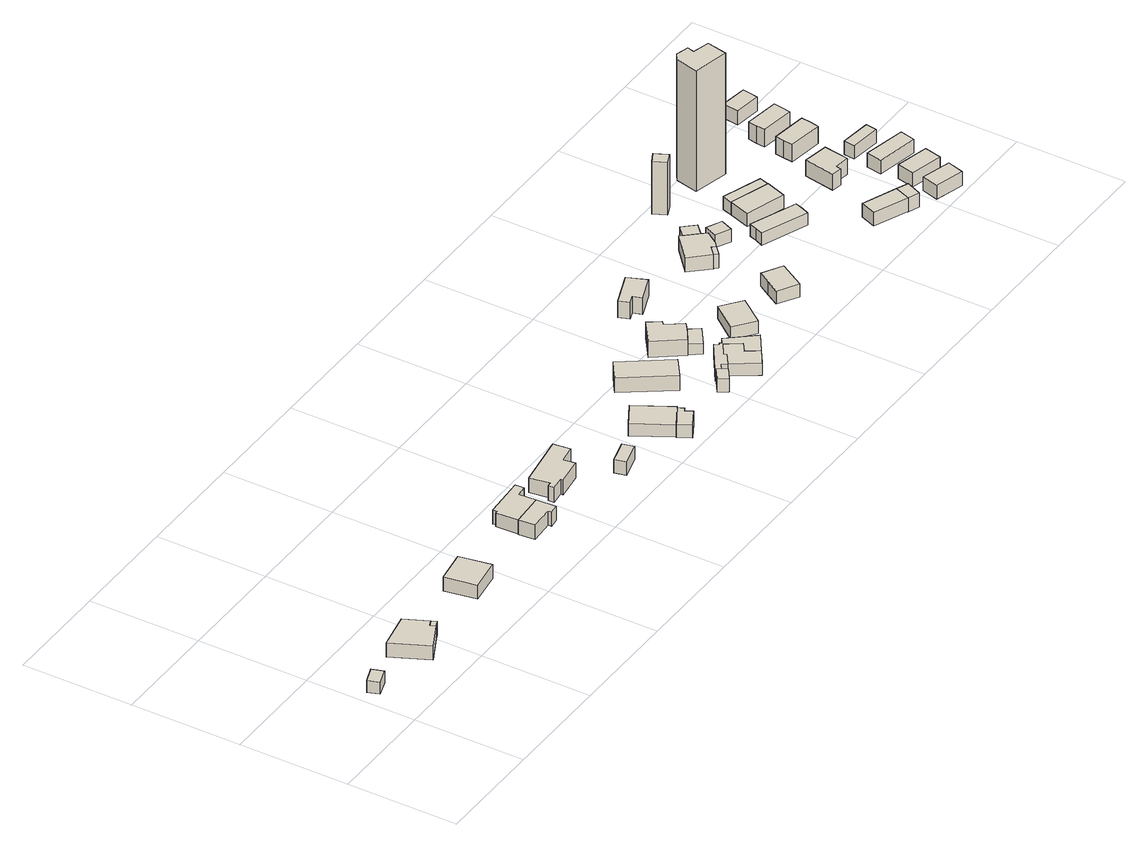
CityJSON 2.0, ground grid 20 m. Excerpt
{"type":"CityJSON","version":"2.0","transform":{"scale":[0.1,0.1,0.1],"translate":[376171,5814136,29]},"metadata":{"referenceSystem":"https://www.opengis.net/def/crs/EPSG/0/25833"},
"CityObjects":{
"building1":{"type":"Building","attributes":{"Gemeindeschluessel":"11000005","BezugspunktDach":"2200","function":"31001_1000","measuredHeight":2.22,"storeysAboveGround":1},"address":[{"country":"Germany","locality":"Berlin","thoroughfareNumber":"42 (27)","thoroughfareName":"Breitehornweg"}],"geometry":[{"type":"Solid","lod":"1","boundaries":[[[[0,1,2,3]],[[4,5,6,7]],[[4,7,3,2]],[[5,4,2,1]],[[6,5,1,0]],[[7,6,0,3]]]]}]},
"building2":{"type":"Building","attributes":{"Gemeindeschluessel":"11000005","BezugspunktDach":"2200","function":"31001_1312","measuredHeight":2.69,"storeysAboveGround":1},"address":[{"country":"Germany","locality":"Berlin","thoroughfareNumber":"42 (26)","thoroughfareName":"Breitehornweg"}],"geometry":[{"type":"Solid","lod":"1","boundaries":[[[[8,9,10,11,12,13]],[[14,15,16,17,18,19]],[[14,19,13,12]],[[15,14,12,11]],[[16,15,11,10]],[[17,16,10,9]],[[18,17,9,8]],[[19,18,8,13]]]]}]},
"building3":{"type":"Building","attributes":{"Gemeindeschluessel":"11000005","BezugspunktDach":"2200","function":"51009_1610","measuredHeight":2.64,"storeysAboveGround":0},"address":[{"country":"Germany","locality":"Berlin"}],"geometry":[{"type":"Solid","lod":"1","boundaries":[[[[9,20,11,10]],[[15,21,17,16]],[[15,16,10,11]],[[21,15,11,20]],[[17,21,20,9]],[[16,17,9,10]]]]}]},
"building4":{"type":"Building","attributes":{"Gemeindeschluessel":"11000005","BezugspunktDach":"2200","function":"31001_1312","measuredHeight":3.52,"storeysAboveGround":1},"address":[{"country":"Germany","locality":"Berlin","thoroughfareNumber":"42 (25)","thoroughfareName":"Breitehornweg"}],"geometry":[{"type":"Solid","lod":"1","boundaries":[[[[22,23,24,25,26]],[[27,28,29,30,31]],[[27,31,26,25]],[[28,27,25,24]],[[29,28,24,23]],[[30,29,23,22]],[[31,30,22,26]]]]}]},
"building5":{"type":"Building","attributes":{"Gemeindeschluessel":"11000005","BezugspunktDach":"2200","function":"51009_1610","measuredHeight":2.77,"storeysAboveGround":0},"address":[{"country":"Germany","locality":"Berlin"}],"geometry":[{"type":"Solid","lod":"1","boundaries":[[[[32,33,34,35,36,37]],[[38,39,40,41,42,43]],[[38,43,37,36]],[[39,38,36,35]],[[40,39,35,34]],[[41,40,34,33]],[[42,41,33,32]],[[43,42,32,37]]]]}]},
"building6":{"type":"Building","attributes":{"Gemeindeschluessel":"11000005","BezugspunktDach":"2200","function":"31001_1312","measuredHeight":2.7,"storeysAboveGround":1},"address":[{"country":"Germany","locality":"Berlin","thoroughfareNumber":"42 (1)","thoroughfareName":"Breitehornweg"}],"geometry":[{"type":"Solid","lod":"1","boundaries":[[[[37,36,44,45,46,47,48,49]],[[50,51,52,53,54,55,56,57]],[[50,57,49,48]],[[51,50,48,47]],[[52,51,47,46]],[[53,52,46,45]],[[54,53,45,44]],[[55,54,44,36]],[[56,55,36,37]],[[57,56,37,49]]]]}]},
"building7":{"type":"Building","attributes":{"Gemeindeschluessel":"11000005","BezugspunktDach":"2200","function":"31001_1312","measuredHeight":2.87,"storeysAboveGround":1},"address":[{"country":"Germany","locality":"Berlin","thoroughfareNumber":"42","thoroughfareName":"Breitehornweg"}],"geometry":[{"type":"Solid","lod":"1","boundaries":[[[[58,59,60,61,62,63,64,65,66,67]],[[68,69,70,71,72,73,74,75,76,77]],[[68,77,67,66]],[[69,68,66,65]],[[70,69,65,64]],[[71,70,64,63]],[[72,71,63,62]],[[73,72,62,61]],[[74,73,61,60]],[[75,74,60,59]],[[76,75,59,58]],[[77,76,58,67]]]]}]},
"building8":{"type":"Building","attributes":{"Gemeindeschluessel":"11000005","BezugspunktDach":"2200","function":"31001_1000","measuredHeight":2.55,"storeysAboveGround":1},"address":[{"country":"Germany","locality":"Berlin","thoroughfareNumber":"42 (6)","thoroughfareName":"Breitehornweg"}],"geometry":[{"type":"Solid","lod":"1","boundaries":[[[[78,79,80,81]],[[82,83,84,85]],[[82,85,81,80]],[[83,82,80,79]],[[84,83,79,78]],[[85,84,78,81]]]]}]},
"building9":{"type":"Building","attributes":{"Gemeindeschluessel":"11000005","BezugspunktDach":"2200","function":"31001_1312","measuredHeight":2.46,"storeysAboveGround":1},"address":[{"country":"Germany","locality":"Berlin","thoroughfareNumber":"38 (66)","thoroughfareName":"Breitehornweg"}],"geometry":[{"type":"Solid","lod":"1","boundaries":[[[[86,87,88,89,90]],[[91,92,93,94,95]],[[91,95,90,89]],[[92,91,89,88]],[[93,92,88,87]],[[94,93,87,86]],[[95,94,86,90]]]]}]},
"building10":{"type":"Building","attributes":{"Gemeindeschluessel":"11000005","BezugspunktDach":"2200","function":"51009_1610","measuredHeight":2.55,"storeysAboveGround":0},"address":[{"country":"Germany","locality":"Berlin"}],"geometry":[{"type":"Solid","lod":"1","boundaries":[[[[96,97,98,99,87,86]],[[100,101,102,103,104,105]],[[100,105,86,87]],[[101,100,87,99]],[[102,101,99,98]],[[103,102,98,97]],[[104,103,97,96]],[[105,104,96,86]]]]}]},
"building11":{"type":"Building","attributes":{"Gemeindeschluessel":"11000005","BezugspunktDach":"2200","function":"31001_1312","measuredHeight":3.46,"storeysAboveGround":1},"address":[{"country":"Germany","locality":"Berlin","thoroughfareNumber":"38 (64)","thoroughfareName":"Breitehornweg"}],"geometry":[{"type":"Solid","lod":"1","boundaries":[[[[106,107,108,109,110]],[[111,112,113,114,115]],[[111,115,110,109]],[[112,111,109,108]],[[113,112,108,107]],[[114,113,107,106]],[[115,114,106,110]]]]}]},
"building12":{"type":"Building","attributes":{"Gemeindeschluessel":"11000005","BezugspunktDach":"2200","function":"31001_1000","measuredHeight":2.6,"storeysAboveGround":1},"address":[{"country":"Germany","locality":"Berlin","thoroughfareNumber":"38 (63)","thoroughfareName":"Breitehornweg"}],"geometry":[{"type":"Solid","lod":"1","boundaries":[[[[116,117,118,119,120]],[[121,122,123,124,125]],[[121,125,120,119]],[[122,121,119,118]],[[123,122,118,117]],[[124,123,117,116]],[[125,124,116,120]]]]}]},
"building13":{"type":"Building","attributes":{"Gemeindeschluessel":"11000005","BezugspunktDach":"2200","function":"31001_1312","measuredHeight":2.49,"storeysAboveGround":1},"address":[{"country":"Germany","locality":"Berlin","thoroughfareNumber":"38 (62)","thoroughfareName":"Breitehornweg"}],"geometry":[{"type":"Solid","lod":"1","boundaries":[[[[126,127,128,129,130,131,132,133]],[[134,135,136,137,138,139,140,141]],[[134,141,133,132]],[[135,134,132,131]],[[136,135,131,130]],[[137,136,130,129]],[[138,137,129,128]],[[139,138,128,127]],[[140,139,127,126]],[[141,140,126,133]]]]}]},
"building14":{"type":"Building","attributes":{"Gemeindeschluessel":"11000005","BezugspunktDach":"2200","function":"51009_1610","measuredHeight":2.5,"storeysAboveGround":0},"address":[{"country":"Germany","locality":"Berlin"}],"geometry":[{"type":"Solid","lod":"1","boundaries":[[[[119,118,142,133,132,131,130,129,128,127,143,144,145,146,147,148,149,150]],[[151,152,153,154,155,156,157,139,138,137,136,135,134,141,158,159,160,161]],[[151,161,150,149]],[[152,151,149,148]],[[153,152,148,147]],[[154,153,147,146]],[[155,154,146,145]],[[156,155,145,144]],[[157,156,144,143]],[[139,157,143,127]],[[138,139,127,128]],[[137,138,128,129]],[[136,137,129,130]],[[135,136,130,131]],[[134,135,131,132]],[[141,134,132,133]],[[158,141,133,142]],[[159,158,142,118]],[[160,159,118,119]],[[161,160,119,150]]]]}]},
"building15":{"type":"Building","attributes":{"Gemeindeschluessel":"11000005","BezugspunktDach":"2200","function":"31001_1312","measuredHeight":3.87,"storeysAboveGround":1},"address":[{"country":"Germany","locality":"Berlin","thoroughfareNumber":"38 (60)","thoroughfareName":"Breitehornweg"}],"geometry":[{"type":"Solid","lod":"1","boundaries":[[[[162,163,164,165,166,167,168,169,170]],[[171,172,173,174,175,176,177,178,179]],[[171,179,170,169]],[[172,171,169,168]],[[173,172,168,167]],[[174,173,167,166]],[[175,174,166,165]],[[176,175,165,164]],[[177,176,164,163]],[[178,177,163,162]],[[179,178,162,170]]]]}]},
"building16":{"type":"Building","attributes":{"Gemeindeschluessel":"11000005","BezugspunktDach":"2200","function":"51009_1610","measuredHeight":2.14,"storeysAboveGround":0},"address":[{"country":"Germany","locality":"Berlin"}],"geometry":[{"type":"Solid","lod":"1","boundaries":[[[[180,181,182,183]],[[184,185,186,187]],[[184,187,183,182]],[[185,184,182,181]],[[186,185,181,180]],[[187,186,180,183]]]]}]},
"building17":{"type":"Building","attributes":{"Gemeindeschluessel":"11000005","BezugspunktDach":"2200","function":"31001_1312","measuredHeight":2.41,"storeysAboveGround":1},"address":[{"country":"Germany","locality":"Berlin","thoroughfareNumber":"38 (61)","thoroughfareName":"Breitehornweg"}],"geometry":[{"type":"Solid","lod":"1","boundaries":[[[[188,189,190,191]],[[192,193,194,195]],[[192,195,191,190]],[[193,192,190,189]],[[194,193,189,188]],[[195,194,188,191]]]]}]},
"building18":{"type":"Building","attributes":{"Gemeindeschluessel":"11000005","BezugspunktDach":"2200","function":"31001_2600","measuredHeight":3.22,"storeysAboveGround":1},"address":[{"country":"Germany","locality":"Berlin","thoroughfareNumber":"38 (59)","thoroughfareName":"Breitehornweg"}],"geometry":[{"type":"Solid","lod":"1","boundaries":[[[[196,197,198,199,200,201]],[[202,203,204,205,206,207]],[[202,207,201,200]],[[203,202,200,199]],[[204,203,199,198]],[[205,204,198,197]],[[206,205,197,196]],[[207,206,196,201]]]]}]},
"building19":{"type":"Building","attributes":{"Gemeindeschluessel":"11000005","BezugspunktDach":"2200","function":"31001_1312","measuredHeight":2.81,"storeysAboveGround":1},"address":[{"country":"Germany","locality":"Berlin","thoroughfareNumber":"38 (51)","thoroughfareName":"Breitehornweg"}],"geometry":[{"type":"Solid","lod":"1","boundaries":[[[[208,209,210,211,212,213]],[[214,215,216,217,218,219]],[[214,219,213,212]],[[215,214,212,211]],[[216,215,211,210]],[[217,216,210,209]],[[218,217,209,208]],[[219,218,208,213]]]]}]},
"building20":{"type":"Building","attributes":{"Gemeindeschluessel":"11000005","BezugspunktDach":"2200","function":"51009_1610","measuredHeight":2.72,"storeysAboveGround":0},"address":[{"country":"Germany","locality":"Berlin"}],"geometry":[{"type":"Solid","lod":"1","boundaries":[[[[220,221,222,223]],[[224,225,226,227]],[[224,227,223,222]],[[225,224,222,221]],[[226,225,221,220]],[[227,226,220,223]]]]}]},
"building21":{"type":"Building","attributes":{"Gemeindeschluessel":"11000005","BezugspunktDach":"2200","function":"31001_1312","measuredHeight":2.88,"storeysAboveGround":1},"address":[{"country":"Germany","locality":"Berlin","thoroughfareNumber":"38 (58)","thoroughfareName":"Breitehornweg"}],"geometry":[{"type":"Solid","lod":"1","boundaries":[[[[223,222,221,228,229,230,231,232,233]],[[234,235,236,237,238,239,240,241,242]],[[234,242,233,232]],[[235,234,232,231]],[[236,235,231,230]],[[237,236,230,229]],[[238,237,229,228]],[[239,238,228,221]],[[240,239,221,222]],[[241,240,222,223]],[[242,241,223,233]]]]}]},
"building22":{"type":"Building","attributes":{"Gemeindeschluessel":"11000005","BezugspunktDach":"2200","function":"51009_1610","measuredHeight":2.89,"storeysAboveGround":0},"address":[{"country":"Germany","locality":"Berlin"}],"geometry":[{"type":"Solid","lod":"1","boundaries":[[[[230,243,244,231]],[[245,246,247,248]],[[245,248,231,244]],[[246,245,244,243]],[[247,246,243,230]],[[248,247,230,231]]]]}]},
"building23":{"type":"Building","attributes":{"Gemeindeschluessel":"11000005","BezugspunktDach":"2200","function":"31001_1000","measuredHeight":2.51,"storeysAboveGround":1},"address":[{"country":"Germany","locality":"Berlin","thoroughfareNumber":"38 (54)","thoroughfareName":"Breitehornweg"}],"geometry":[{"type":"Solid","lod":"1","boundaries":[[[[249,250,251,252]],[[253,254,255,256]],[[253,256,252,251]],[[254,253,251,250]],[[255,254,250,249]],[[256,255,249,252]]]]}]},
"building24":{"type":"Building","attributes":{"Gemeindeschluessel":"11000005","BezugspunktDach":"2200","function":"31001_1312","measuredHeight":3.25,"storeysAboveGround":1},"address":[{"country":"Germany","locality":"Berlin","thoroughfareNumber":"38 (53)","thoroughfareName":"Breitehornweg"}],"geometry":[{"type":"Solid","lod":"1","boundaries":[[[[257,258,259,260,261,262]],[[263,264,265,266,267,268]],[[263,268,262,261]],[[264,263,261,260]],[[265,264,260,259]],[[266,265,259,258]],[[267,266,258,257]],[[268,267,257,262]]]]}]},
"building25":{"type":"Building","attributes":{"Gemeindeschluessel":"11000005","BezugspunktDach":"2200","function":"31001_1000","measuredHeight":10.16,"storeysAboveGround":1},"address":[{"country":"Germany","locality":"Berlin","thoroughfareNumber":"38 (57)","thoroughfareName":"Breitehornweg"}],"geometry":[{"type":"Solid","lod":"1","boundaries":[[[[269,270,271,272]],[[273,274,275,276]],[[273,276,272,271]],[[274,273,271,270]],[[275,274,270,269]],[[276,275,269,272]]]]}]},
"building26":{"type":"Building","attributes":{"Gemeindeschluessel":"11000005","BezugspunktDach":"2200","function":"31001_1312","measuredHeight":3.36,"storeysAboveGround":1},"address":[{"country":"Germany","locality":"Berlin","thoroughfareNumber":"38 (55)","thoroughfareName":"Breitehornweg"}],"geometry":[{"type":"Solid","lod":"1","boundaries":[[[[277,278,279,280]],[[281,282,283,284]],[[281,284,280,279]],[[282,281,279,278]],[[283,282,278,277]],[[284,283,277,280]]]]}]},
"building27":{"type":"Building","attributes":{"Gemeindeschluessel":"11000005","BezugspunktDach":"2200","function":"51009_1610","measuredHeight":2.46,"storeysAboveGround":0},"address":[{"country":"Germany","locality":"Berlin"}],"geometry":[{"type":"Solid","lod":"1","boundaries":[[[[285,286,287,288]],[[289,290,282,281]],[[289,281,288,287]],[[290,289,287,286]],[[282,290,286,285]],[[281,282,285,288]]]]}]},
"building28":{"type":"Building","attributes":{"Gemeindeschluessel":"11000005","BezugspunktDach":"2200","function":"31001_1312","measuredHeight":2.55,"storeysAboveGround":1},"address":[{"country":"Germany","locality":"Berlin","thoroughfareNumber":"38 (25)","thoroughfareName":"Breitehornweg"}],"geometry":[{"type":"Solid","lod":"1","boundaries":[[[[291,292,293,294]],[[295,296,297,298]],[[295,298,294,293]],[[296,295,293,292]],[[297,296,292,291]],[[298,297,291,294]]]]}]},
"building29":{"type":"Building","attributes":{"Gemeindeschluessel":"11000005","BezugspunktDach":"2200","function":"31001_1312","measuredHeight":23.59,"storeysAboveGround":1},"address":[{"country":"Germany","locality":"Berlin","thoroughfareNumber":"38 (56)","thoroughfareName":"Breitehornweg"}],"geometry":[{"type":"Solid","lod":"1","boundaries":[[[[299,300,301,302,303,304,305]],[[306,307,308,309,310,311,312]],[[306,312,305,304]],[[307,306,304,303]],[[308,307,303,302]],[[309,308,302,301]],[[310,309,301,300]],[[311,310,300,299]],[[312,311,299,305]]]]}]},
"building30":{"type":"Building","attributes":{"Gemeindeschluessel":"11000005","BezugspunktDach":"2200","function":"51009_1610","measuredHeight":2.66,"storeysAboveGround":0},"address":[{"country":"Germany","locality":"Berlin"}],"geometry":[{"type":"Solid","lod":"1","boundaries":[[[[313,314,292,291]],[[315,316,317,318]],[[315,318,291,292]],[[316,315,292,314]],[[317,316,314,313]],[[318,317,313,291]]]]}]},
"building31":{"type":"Building","attributes":{"Gemeindeschluessel":"11000005","BezugspunktDach":"2200","function":"51009_1610","measuredHeight":19.09,"storeysAboveGround":0},"address":[{"country":"Germany","locality":"Berlin"}],"geometry":[{"type":"Solid","lod":"1","boundaries":[[[[319,320,321,322]],[[308,323,310,309]],[[308,309,322,321]],[[323,308,321,320]],[[310,323,320,319]],[[309,310,319,322]]]]}]},
"building32":{"type":"Building","attributes":{"Gemeindeschluessel":"11000005","BezugspunktDach":"2200","function":"31001_1312","measuredHeight":3.07,"storeysAboveGround":1},"address":[{"country":"Germany","locality":"Berlin","thoroughfareNumber":"38 (20)","thoroughfareName":"Breitehornweg"}],"geometry":[{"type":"Solid","lod":"1","boundaries":[[[[324,325,326,327,328,329]],[[330,331,332,333,334,335]],[[330,335,329,328]],[[331,330,328,327]],[[332,331,327,326]],[[333,332,326,325]],[[334,333,325,324]],[[335,334,324,329]]]]}]},
"building33":{"type":"Building","attributes":{"Gemeindeschluessel":"11000005","BezugspunktDach":"2200","function":"31001_1312","measuredHeight":3.18,"storeysAboveGround":1},"address":[{"country":"Germany","locality":"Berlin","thoroughfareNumber":"38 (24)","thoroughfareName":"Breitehornweg"}],"geometry":[{"type":"Solid","lod":"1","boundaries":[[[[336,337,338,339]],[[340,341,342,343]],[[340,343,339,338]],[[341,340,338,337]],[[342,341,337,336]],[[343,342,336,339]]]]}]},
"building34":{"type":"Building","attributes":{"Gemeindeschluessel":"11000005","BezugspunktDach":"2200","function":"31001_1312","measuredHeight":2.83,"storeysAboveGround":1},"address":[{"country":"Germany","locality":"Berlin","thoroughfareNumber":"38 (23)","thoroughfareName":"Breitehornweg"}],"geometry":[{"type":"Solid","lod":"1","boundaries":[[[[344,345,346,347]],[[348,349,350,351]],[[348,351,347,346]],[[349,348,346,345]],[[350,349,345,344]],[[351,350,344,347]]]]}]},
"building35":{"type":"Building","attributes":{"Gemeindeschluessel":"11000005","BezugspunktDach":"2200","function":"31001_1312","measuredHeight":3.93,"storeysAboveGround":1},"address":[{"country":"Germany","locality":"Berlin","thoroughfareNumber":"38 (19)","thoroughfareName":"Breitehornweg"}],"geometry":[{"type":"Solid","lod":"1","boundaries":[[[[352,353,354,355,356,357]],[[358,359,360,361,362,363]],[[358,363,357,356]],[[359,358,356,355]],[[360,359,355,354]],[[361,360,354,353]],[[362,361,353,352]],[[363,362,352,357]]]]}]},
"building36":{"type":"Building","attributes":{"Gemeindeschluessel":"11000005","BezugspunktDach":"2200","function":"31001_1312","measuredHeight":2.73,"storeysAboveGround":1},"address":[{"country":"Germany","locality":"Berlin","thoroughfareNumber":"38 (22)","thoroughfareName":"Breitehornweg"}],"geometry":[{"type":"Solid","lod":"1","boundaries":[[[[364,365,366,367]],[[368,369,370,371]],[[368,371,367,366]],[[369,368,366,365]],[[370,369,365,364]],[[371,370,364,367]]]]}]},
"building37":{"type":"Building","attributes":{"Gemeindeschluessel":"11000005","BezugspunktDach":"2200","function":"31001_1312","measuredHeight":4.09,"storeysAboveGround":1},"address":[{"country":"Germany","locality":"Berlin","thoroughfareNumber":"38 (18)","thoroughfareName":"Breitehornweg"}],"geometry":[{"type":"Solid","lod":"1","boundaries":[[[[372,373,374,375,376,377]],[[378,379,380,381,382,383]],[[378,383,377,376]],[[379,378,376,375]],[[380,379,375,374]],[[381,380,374,373]],[[382,381,373,372]],[[383,382,372,377]]]]}]},
"building38":{"type":"Building","attributes":{"Gemeindeschluessel":"11000005","BezugspunktDach":"2200","function":"31001_1312","measuredHeight":2.69,"storeysAboveGround":1},"address":[{"country":"Germany","locality":"Berlin","thoroughfareNumber":"38 (21)","thoroughfareName":"Breitehornweg"}],"geometry":[{"type":"Solid","lod":"1","boundaries":[[[[384,385,386,387]],[[388,389,390,391]],[[388,391,387,386]],[[389,388,386,385]],[[390,389,385,384]],[[391,390,384,387]]]]}]},
"building39":{"type":"Building","attributes":{"Gemeindeschluessel":"11000005","BezugspunktDach":"2200","function":"31001_1312","measuredHeight":2.71,"storeysAboveGround":1},"address":[{"country":"Germany","locality":"Berlin","thoroughfareNumber":"38 (17)","thoroughfareName":"Breitehornweg"}],"geometry":[{"type":"Solid","lod":"1","boundaries":[[[[392,393,394,395]],[[396,397,398,399]],[[396,399,395,394]],[[397,396,394,393]],[[398,397,393,392]],[[399,398,392,395]]]]}]}
},
"vertices":[
[17,74,43],[46,84,43],[39,105,43],[10,95,43],[39,105,20],[46,84,20],[17,74,20],[10,95,20],
[139,52,46],[187,76,46],[183,85,46],[194,90,46],[174,132,46],[107,119,46],[174,132,19],[194,90,19],[183,85,19],[187,76,19],[139,52,19],[107,119,19],
[198,81,46],[198,81,19],
[315,78,44],[374,87,44],[369,116,44],[364,145,44],[305,136,44],[364,145,17],[369,116,17],[374,87,17],[315,78,17],[305,136,17],
[498,85,44],[541,88,44],[541,81,44],[558,83,44],[556,119,44],[495,115,44],[556,119,16],[558,83,16],[541,81,16],[541,88,16],[498,85,16],[495,115,16],
[554,150,44],[573,152,44],[572,168,44],[497,163,44],[498,155,44],[493,155,44],[498,155,17],[497,163,17],[572,168,17],[573,152,17],[554,150,17],[556,119,17],[495,115,17],[493,155,17],
[596,110,46],[620,113,46],[620,109,46],[669,116,46],[666,137,46],[697,142,46],[693,173,46],[597,158,46],[603,122,46],[595,121,46],[603,122,17],[597,158,17],[693,173,17],[697,142,17],[666,137,17],[669,116,17],[620,109,17],[620,113,17],[596,110,17],[595,121,17],
[717,51,43],[759,62,43],[754,83,43],[712,72,43],[754,83,17],[759,62,17],[717,51,17],[712,72,17],
[844,38,41],[883,61,41],[886,62,41],[849,128,41],[807,104,41],[849,128,17],[886,62,17],[883,61,17],[844,38,17],[807,104,17],
[857,16,41],[889,34,41],[882,46,41],[889,50,41],[883,61,16],[889,50,16],[882,46,16],[889,34,16],[857,16,16],[844,38,16],
[951,98,47],[986,123,47],[927,206,47],[909,194,47],[892,182,47],[909,194,18],[927,206,18],[986,123,18],[951,98,18],[892,182,18],
[991,31,42],[1012,46,42],[1006,55,42],[1002,62,42],[980,47,42],[1002,62,16],[1006,55,16],[1012,46,16],[991,31,16],[980,47,16],
[1053,9,42],[1080,27,42],[1065,49,42],[1081,61,42],[1064,87,42],[1042,73,42],[1045,68,42],[1023,53,42],[1045,68,18],[1042,73,18],[1064,87,18],[1081,61,18],[1065,49,18],[1080,27,18],[1053,9,18],[1023,53,18],
[1017,63,42],[1114,50,42],[1075,97,42],[1065,90,42],[1063,94,42],[1059,91,42],[1055,99,42],[1040,89,42],[1001,63,42],[1040,89,18],[1055,99,18],[1059,91,18],[1063,94,18],[1065,90,18],[1075,97,18],[1114,50,18],[1017,63,18],[1006,55,18],[1002,62,18],[1001,63,18],
[1036,136,49],[1054,148,49],[1069,159,49],[1071,161,49],[1050,190,49],[1056,195,49],[1041,216,49],[1017,199,49],[999,186,49],[1017,199,18],[1041,216,18],[1056,195,18],[1050,190,18],[1071,161,18],[1069,159,18],[1054,148,18],[1036,136,18],[999,186,18],
[1051,116,40],[1083,139,40],[1069,159,40],[1036,136,40],[1069,159,19],[1083,139,19],[1051,116,19],[1036,136,19],
[1144,72,42],[1180,119,42],[1144,147,42],[1108,101,42],[1144,147,18],[1180,119,18],[1144,72,18],[1108,101,18],
[1072,264,49],[1087,270,49],[1093,254,49],[1139,271,49],[1125,306,49],[1065,283,49],[1125,306,17],[1139,271,17],[1093,254,17],[1087,270,17],[1072,264,17],[1065,283,17],
[1262,68,42],[1276,92,42],[1290,115,42],[1254,136,42],[1240,113,42],[1226,90,42],[1240,113,17],[1254,136,17],[1290,115,17],[1276,92,17],[1262,68,17],[1226,90,17],
[1259,216,45],[1274,230,45],[1269,236,45],[1254,222,45],[1269,236,18],[1274,230,18],[1259,216,18],[1254,222,18],
[1282,237,45],[1298,260,45],[1290,269,45],[1271,290,45],[1267,295,45],[1223,256,45],[1267,295,17],[1271,290,17],[1290,269,17],[1298,260,17],[1282,237,17],[1274,230,17],[1269,236,17],[1254,222,17],[1223,256,17],
[1307,285,45],[1288,306,45],[1288,306,16],[1307,285,16],[1290,269,16],[1271,290,16],
[1328,236,43],[1338,259,43],[1310,272,43],[1302,249,43],[1310,272,18],[1338,259,18],[1328,236,18],[1302,249,18],
[1432,159,39],[1438,173,39],[1443,187,39],[1360,220,39],[1355,206,39],[1349,192,39],[1355,206,15],[1360,220,15],[1443,187,15],[1438,173,15],[1432,159,15],[1349,192,15],
[1340,360,117],[1360,369,117],[1348,393,117],[1329,383,117],[1348,393,15],[1360,369,15],[1340,360,15],[1329,383,15],
[1450,214,41],[1463,251,41],[1392,275,41],[1379,238,41],[1392,275,15],[1463,251,15],[1450,214,15],[1379,238,15],
[1463,251,40],[1469,269,40],[1398,294,40],[1392,275,40],[1398,294,15],[1469,269,15],
[1549,45,39],[1560,74,39],[1498,99,39],[1487,71,39],[1498,99,13],[1560,74,13],[1549,45,13],[1487,71,13],
[1483,342,248],[1491,379,248],[1460,387,248],[1464,400,248],[1441,406,248],[1429,398,248],[1419,357,248],[1429,398,12],[1441,406,12],[1464,400,12],[1460,387,12],[1491,379,12],[1483,342,12],[1419,357,12],
[1569,37,39],[1581,65,39],[1560,74,12],[1581,65,12],[1569,37,12],[1549,45,12],
[1491,379,203],[1495,393,203],[1464,400,203],[1460,387,203],[1495,393,12],
[1554,173,43],[1556,183,43],[1583,179,43],[1590,224,43],[1545,232,43],[1535,176,43],[1545,232,12],[1590,224,12],[1583,179,12],[1556,183,12],[1554,173,12],[1535,176,12],
[1656,12,36],[1665,42,36],[1612,57,36],[1604,27,36],[1612,57,9],[1665,42,9],[1656,12,9],[1604,27,9],
[1671,62,36],[1678,93,36],[1619,107,36],[1612,76,36],[1619,107,9],[1678,93,9],[1671,62,9],[1612,76,9],
[1630,262,44],[1633,278,44],[1635,295,44],[1572,304,44],[1570,288,44],[1568,271,44],[1570,288,10],[1572,304,10],[1635,295,10],[1633,278,10],[1630,262,10],[1568,271,10],
[1688,121,37],[1694,148,37],[1618,164,37],[1613,136,37],[1618,164,10],[1694,148,10],[1688,121,10],[1613,136,10],
[1638,319,45],[1641,335,45],[1643,351,45],[1582,360,45],[1579,344,45],[1577,328,45],[1579,344,11],[1582,360,11],[1643,351,11],[1641,335,11],[1638,319,11],[1577,328,11],
[1681,186,35],[1684,206,35],[1629,213,35],[1626,193,35],[1629,213,9],[1684,206,9],[1681,186,9],[1626,193,9],
[1656,390,35],[1661,419,35],[1612,426,35],[1608,397,35],[1612,426,8],[1661,419,8],[1656,390,8],[1608,397,8]
]}
